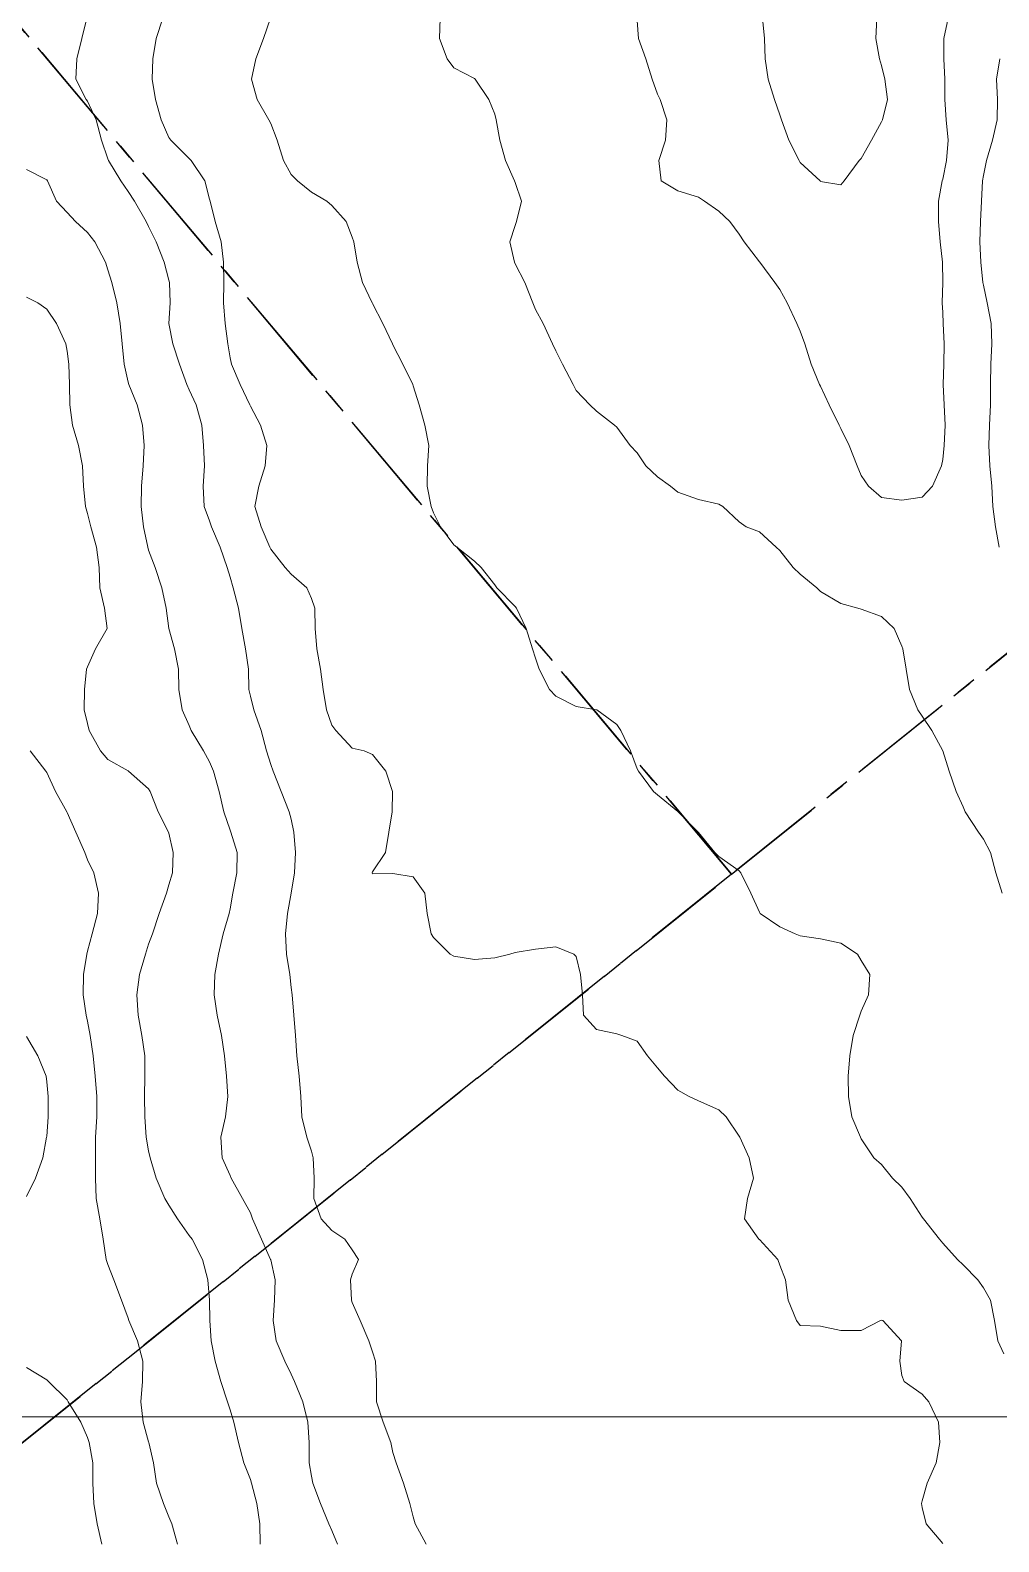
# Model space of a CAD drawing. Header units: centimetres. Extents: x 0 to 642158, y -847 to 649707.
# Drawn here: x 617035.85 to 617059.63, y 620284.31 to 620321.45 of the extents above; entities that cross this region are included whole.
import ezdxf

# ---------------------------------------------------------------- set-up
doc = ezdxf.new("R2010")
doc.units = ezdxf.units.CM
doc.header["$MEASUREMENT"] = 0
doc.linetypes.add('CENTERX2', pattern=[4, 2.5, -0.5, 0.5, -0.5])
doc.layers.add('MEV_grille', color=254, linetype='Continuous', lineweight=9)
doc.layers.add('WAL_topographie 0.5', color=253, linetype='Continuous', lineweight=20)
doc.layers.add('SPW_parcellaire cadastral', color=7, linetype='CENTERX2', lineweight=25, true_color=0xff0542)

# ---------------------------------------------------------------- blocks, each defined once
blk = doc.blocks.new('*U114')
at = {"layer": 'MEV_grille', "transparency": 33554687}
blk.add_lwpolyline([(-1338.461, 0), (1338.461, 0)], dxfattribs=at)
blk = doc.blocks.new('*U115')
at = {"layer": 'MEV_grille', "color": 0, "linetype": 'ByBlock', "lineweight": -2, "transparency": 16777216}
blk.add_blockref('*U114', (0, -2100), dxfattribs=at)

msp = doc.modelspace()

# ---------------------------------------------------------------- linework, layer by layer
at = {"layer": 'SPW_parcellaire cadastral'}
for points in [[(617010.893, 620377.325), (617014.972, 620379.867), (617070.714, 620314.879), (617053.068, 620300.715), (616997.565, 620366.866), (617010.893, 620377.325)], [(617146.257, 620375.609), (617171.917, 620342.183), (617234.747, 620260.301), (617106.707, 620158.882), (617115.103, 620149.589), (617064.759, 620106.478), (617053.863, 620117.239), (616968.009, 620182.814), (616937.386, 620218.037), (616956.282, 620268.99), (616938.408, 620293.768), (616934.252, 620317.224), (616964.517, 620340.941), (617015.701, 620270.757), (617035.118, 620286.317), (617053.068, 620300.715), (617070.714, 620314.879), (617111.129, 620347.351), (617146.257, 620375.609)], [(617053.068, 620300.715), (617035.118, 620286.317), (616981.735, 620354.446), (616997.565, 620366.866), (617053.068, 620300.715)]]:
    msp.add_lwpolyline(points, dxfattribs=at)
at = {"layer": 'WAL_topographie 0.5'}
for points in [[(617037.236, 620321.75), (617037.112, 620321.25), (617036.99, 620320.75), (617036.968, 620320.25), (617037.217, 620319.75), (617037.25, 620319.71), (617037.464, 620319.25), (617037.594, 620318.75), (617037.75, 620318.294), (617037.767, 620318.25), (617038.072, 620317.75), (617038.25, 620317.49), (617038.402, 620317.25), (617038.691, 620316.75), (617038.75, 620316.632), (617038.934, 620316.25), (617039.131, 620315.75), (617039.25, 620315.312), (617039.266, 620315.25), (617039.279, 620314.75), (617039.252, 620314.25), (617039.347, 620313.75), (617039.506, 620313.25), (617039.689, 620312.75), (617039.75, 620312.618), (617039.917, 620312.25), (617040.059, 620311.75), (617040.103, 620311.25), (617040.12, 620310.75), (617040.087, 620310.25), (617040.116, 620309.75), (617040.25, 620309.401), (617040.299, 620309.25), (617040.506, 620308.75), (617040.677, 620308.25), (617040.75, 620308.015), (617040.831, 620307.75), (617040.956, 620307.25), (617041.037, 620306.75), (617041.134, 620306.25), (617041.202, 620305.75), (617041.211, 620305.25), (617041.25, 620305.089), (617041.337, 620304.75), (617041.516, 620304.25), (617041.645, 620303.75), (617041.75, 620303.408), (617041.807, 620303.25), (617042.006, 620302.75), (617042.202, 620302.25), (617042.25, 620302.068), (617042.319, 620301.75), (617042.356, 620301.25), (617042.331, 620300.75), (617042.25, 620300.25), (617042.25, 620300.25), (617042.163, 620299.75), (617042.111, 620299.25), (617042.138, 620298.75), (617042.217, 620298.25), (617042.25, 620297.934), (617042.276, 620297.75), (617042.315, 620297.25), (617042.358, 620296.75), (617042.395, 620296.25), (617042.447, 620295.75), (617042.491, 620295.25), (617042.513, 620294.75), (617042.634, 620294.25), (617042.75, 620293.906), (617042.791, 620293.75), (617042.814, 620293.25), (617042.811, 620292.75), (617042.992, 620292.25), (617043.25, 620291.962), (617043.571, 620291.75), (617043.75, 620291.484), (617043.903, 620291.25), (617043.75, 620290.887), (617043.709, 620290.75), (617043.73, 620290.25), (617043.75, 620290.193), (617043.95, 620289.75), (617044.163, 620289.25), (617044.25, 620288.98), (617044.32, 620288.75), (617044.344, 620288.25), (617044.347, 620287.75), (617044.512, 620287.25), (617044.699, 620286.75), (617044.75, 620286.507), (617044.828, 620286.25), (617045.012, 620285.75), (617045.166, 620285.25), (617045.25, 620284.922), (617045.295, 620284.75), (617045.566, 620284.25)], [(617039.099, 620321.75), (617038.939, 620321.25), (617038.852, 620320.75), (617038.842, 620320.25), (617038.923, 620319.75), (617039.058, 620319.25), (617039.25, 620318.818), (617039.297, 620318.75), (617039.75, 620318.297), (617039.795, 620318.25), (617040.13, 620317.75), (617040.25, 620317.304), (617040.261, 620317.25), (617040.388, 620316.75), (617040.53, 620316.25), (617040.594, 620315.75), (617040.598, 620315.25), (617040.594, 620314.75), (617040.634, 620314.25), (617040.698, 620313.75), (617040.75, 620313.406), (617040.783, 620313.25), (617041, 620312.75), (617041.238, 620312.25), (617041.25, 620312.212), (617041.502, 620311.75), (617041.653, 620311.25), (617041.617, 620310.75), (617041.459, 620310.25), (617041.356, 620309.75), (617041.513, 620309.25), (617041.727, 620308.75), (617041.75, 620308.7), (617042.105, 620308.25), (617042.25, 620308.084), (617042.638, 620307.75), (617042.75, 620307.486), (617042.831, 620307.25), (617042.838, 620306.75), (617042.884, 620306.25), (617042.976, 620305.75), (617043.034, 620305.25), (617043.116, 620304.75), (617043.25, 620304.377), (617043.351, 620304.25), (617043.75, 620303.815), (617044.044, 620303.75), (617044.25, 620303.655), (617044.576, 620303.25), (617044.744, 620302.75), (617044.728, 620302.25), (617044.647, 620301.75), (617044.567, 620301.25), (617044.25, 620300.775), (617044.244, 620300.75), (617044.25, 620300.725), (617044.75, 620300.734), (617045.25, 620300.647), (617045.531, 620300.25), (617045.591, 620299.75), (617045.692, 620299.25), (617045.75, 620299.16), (617046.16, 620298.75), (617046.25, 620298.7), (617046.75, 620298.619), (617047.25, 620298.66), (617047.625, 620298.75), (617047.75, 620298.791), (617048.25, 620298.87), (617048.75, 620298.929), (617049.191, 620298.75), (617049.25, 620298.691), (617049.36, 620298.25), (617049.407, 620297.75), (617049.428, 620297.25), (617049.75, 620296.898), (617050.25, 620296.795), (617050.372, 620296.75), (617050.75, 620296.613), (617051.005, 620296.25), (617051.25, 620295.954), (617051.418, 620295.75), (617051.75, 620295.406), (617052.025, 620295.25), (617052.25, 620295.15), (617052.75, 620294.923), (617052.937, 620294.75), (617053.25, 620294.278), (617053.267, 620294.25), (617053.5, 620293.75), (617053.603, 620293.25), (617053.46, 620292.75), (617053.38, 620292.25), (617053.738, 620291.75), (617053.75, 620291.74), (617054.2, 620291.25), (617054.25, 620291.105), (617054.388, 620290.75), (617054.452, 620290.25), (617054.664, 620289.75), (617054.75, 620289.63), (617055.25, 620289.613), (617055.75, 620289.504), (617056.25, 620289.504), (617056.725, 620289.75), (617056.75, 620289.76), (617056.783, 620289.75), (617057.241, 620289.25), (617057.194, 620288.75), (617057.25, 620288.4), (617057.3, 620288.25), (617057.75, 620287.943), (617057.91, 620287.75), (617058.144, 620287.25), (617058.179, 620286.75), (617058.092, 620286.25), (617057.87, 620285.75), (617057.75, 620285.318), (617057.729, 620285.25), (617057.75, 620285.156), (617057.848, 620284.75), (617058.25, 620284.268)], [(617041.747, 620321.75), (617041.571, 620321.25), (617041.386, 620320.75), (617041.279, 620320.25), (617041.417, 620319.75), (617041.707, 620319.25), (617041.75, 620319.157), (617041.912, 620318.75), (617042.065, 620318.25), (617042.25, 620317.904), (617042.404, 620317.75), (617042.75, 620317.47), (617043.131, 620317.25), (617043.25, 620317.147), (617043.602, 620316.75), (617043.75, 620316.368), (617043.791, 620316.25), (617043.875, 620315.75), (617044.006, 620315.25), (617044.244, 620314.75), (617044.25, 620314.739), (617044.5, 620314.25), (617044.738, 620313.75), (617044.75, 620313.725), (617044.99, 620313.25), (617045.238, 620312.75), (617045.25, 620312.715), (617045.394, 620312.25), (617045.537, 620311.75), (617045.63, 620311.25), (617045.598, 620310.75), (617045.593, 620310.25), (617045.689, 620309.75), (617045.75, 620309.598), (617045.921, 620309.25), (617046.25, 620308.809), (617046.322, 620308.75), (617046.75, 620308.407), (617046.919, 620308.25), (617047.25, 620307.823), (617047.304, 620307.75), (617047.75, 620307.293), (617047.784, 620307.25), (617048.026, 620306.75), (617048.178, 620306.25), (617048.25, 620306.024), (617048.341, 620305.75), (617048.597, 620305.25), (617048.75, 620305.09), (617049.25, 620304.832), (617049.75, 620304.755), (617049.761, 620304.75), (617050.25, 620304.395), (617050.347, 620304.25), (617050.582, 620303.75), (617050.75, 620303.307), (617050.784, 620303.25), (617051.15, 620302.75), (617051.25, 620302.664), (617051.75, 620302.259), (617051.758, 620302.25), (617052.242, 620301.75), (617052.25, 620301.74), (617052.652, 620301.25), (617052.75, 620301.153), (617053.25, 620300.795), (617053.294, 620300.75), (617053.536, 620300.25), (617053.75, 620299.781), (617053.769, 620299.75), (617054.25, 620299.424), (617054.627, 620299.25), (617054.75, 620299.197), (617055.25, 620299.126), (617055.75, 620299.019), (617056.159, 620298.75), (617056.25, 620298.598), (617056.458, 620298.25), (617056.429, 620297.75), (617056.25, 620297.347), (617056.214, 620297.25), (617056.053, 620296.75), (617055.967, 620296.25), (617055.926, 620295.75), (617055.94, 620295.25), (617056.02, 620294.75), (617056.228, 620294.25), (617056.25, 620294.213), (617056.561, 620293.75), (617056.75, 620293.583), (617057.019, 620293.25), (617057.25, 620293.022), (617057.452, 620292.75), (617057.75, 620292.29), (617057.78, 620292.25), (617058.171, 620291.75), (617058.25, 620291.649), (617058.615, 620291.25), (617058.75, 620291.121), (617059.112, 620290.75), (617059.25, 620290.553), (617059.421, 620290.25), (617059.523, 620289.75), (617059.604, 620289.25), (617059.75, 620288.931)], [(617045.914, 620321.75), (617045.893, 620321.25), (617046.081, 620320.75), (617046.25, 620320.528), (617046.75, 620320.267), (617046.767, 620320.25), (617047.108, 620319.75), (617047.25, 620319.391), (617047.282, 620319.25), (617047.379, 620318.75), (617047.513, 620318.25), (617047.735, 620317.75), (617047.75, 620317.708), (617047.907, 620317.25), (617047.784, 620316.75), (617047.75, 620316.657), (617047.625, 620316.25), (617047.734, 620315.75), (617047.75, 620315.715), (617047.987, 620315.25), (617048.185, 620314.75), (617048.25, 620314.592), (617048.44, 620314.25), (617048.668, 620313.75), (617048.75, 620313.577), (617048.918, 620313.25), (617049.174, 620312.75), (617049.25, 620312.603), (617049.583, 620312.25), (617049.75, 620312.089), (617050.192, 620311.75), (617050.25, 620311.703), (617050.579, 620311.25), (617050.75, 620311.066), (617050.959, 620310.75), (617051.25, 620310.48), (617051.569, 620310.25), (617051.75, 620310.105), (617052.25, 620309.919), (617052.75, 620309.81), (617052.85, 620309.75), (617053.25, 620309.375), (617053.424, 620309.25), (617053.75, 620309.127), (617054.161, 620308.75), (617054.25, 620308.671), (617054.581, 620308.25), (617054.75, 620308.087), (617055.156, 620307.75), (617055.25, 620307.66), (617055.75, 620307.364), (617056.169, 620307.25), (617056.25, 620307.227), (617056.75, 620307.044), (617057.059, 620306.75), (617057.25, 620306.32), (617057.269, 620306.25), (617057.352, 620305.75), (617057.439, 620305.25), (617057.643, 620304.75), (617057.75, 620304.597), (617057.987, 620304.25), (617058.25, 620303.75), (617058.25, 620303.75), (617058.411, 620303.25), (617058.578, 620302.75), (617058.75, 620302.373), (617058.805, 620302.25), (617059.128, 620301.75), (617059.25, 620301.58), (617059.424, 620301.25), (617059.552, 620300.75), (617059.707, 620300.25)], [(617050.75, 620321.687), (617050.782, 620321.25), (617050.964, 620320.75), (617051.116, 620320.25), (617051.25, 620319.88), (617051.309, 620319.75), (617051.475, 620319.25), (617051.444, 620318.75), (617051.278, 620318.25), (617051.338, 620317.75), (617051.75, 620317.509), (617052.25, 620317.348), (617052.399, 620317.25), (617052.75, 620317.007), (617053.02, 620316.75), (617053.25, 620316.441), (617053.375, 620316.25), (617053.75, 620315.761), (617053.757, 620315.75), (617054.126, 620315.25), (617054.25, 620315.079), (617054.433, 620314.75), (617054.668, 620314.25), (617054.75, 620314.061), (617054.862, 620313.75), (617055.017, 620313.25), (617055.224, 620312.75), (617055.25, 620312.707), (617055.462, 620312.25), (617055.709, 620311.75), (617055.75, 620311.67), (617055.956, 620311.25), (617056.147, 620310.75), (617056.25, 620310.513), (617056.428, 620310.25), (617056.75, 620309.968), (617057.25, 620309.904), (617057.75, 620309.978), (617058, 620310.25), (617058.218, 620310.75), (617058.25, 620310.908), (617058.287, 620311.25), (617058.314, 620311.75), (617058.289, 620312.25), (617058.264, 620312.75), (617058.278, 620313.25), (617058.286, 620313.75), (617058.261, 620314.25), (617058.25, 620314.519), (617058.24, 620314.75), (617058.25, 620315.25), (617058.242, 620315.75), (617058.188, 620316.25), (617058.147, 620316.75), (617058.147, 620317.25), (617058.236, 620317.75), (617058.25, 620317.793), (617058.346, 620318.25), (617058.386, 620318.75), (617058.336, 620319.25), (617058.301, 620319.75), (617058.304, 620320.25), (617058.282, 620320.75), (617058.277, 620321.25), (617058.384, 620321.75)], [(617053.825, 620321.75), (617053.878, 620321.25), (617053.892, 620320.75), (617053.965, 620320.25), (617054.116, 620319.75), (617054.25, 620319.37), (617054.292, 620319.25), (617054.473, 620318.75), (617054.722, 620318.25), (617054.75, 620318.205), (617055.239, 620317.75), (617055.25, 620317.737), (617055.75, 620317.65), (617055.83, 620317.75), (617056.195, 620318.25), (617056.25, 620318.299), (617056.498, 620318.75), (617056.75, 620319.201), (617056.771, 620319.25), (617056.891, 620319.75), (617056.832, 620320.25), (617056.75, 620320.587), (617056.699, 620320.75), (617056.612, 620321.25), (617056.633, 620321.75)], [(617059.639, 620308.75), (617059.546, 620309.25), (617059.485, 620309.75), (617059.454, 620310.25), (617059.409, 620310.75), (617059.383, 620311.25), (617059.398, 620311.75), (617059.42, 620312.25), (617059.423, 620312.75), (617059.431, 620313.25), (617059.458, 620313.75), (617059.437, 620314.25), (617059.344, 620314.75), (617059.25, 620315.188), (617059.238, 620315.25), (617059.185, 620315.75), (617059.165, 620316.25), (617059.179, 620316.75), (617059.2, 620317.25), (617059.224, 620317.75), (617059.25, 620317.886), (617059.323, 620318.25), (617059.473, 620318.75), (617059.584, 620319.25), (617059.594, 620319.75), (617059.572, 620320.25), (617059.655, 620320.75)], [(617035.75, 620318.033), (617036.25, 620317.773), (617036.265, 620317.75), (617036.486, 620317.25), (617036.75, 620316.975), (617036.954, 620316.75), (617037.25, 620316.483), (617037.433, 620316.25), (617037.691, 620315.75), (617037.75, 620315.567), (617037.849, 620315.25), (617037.97, 620314.75), (617038.051, 620314.25), (617038.1, 620313.75), (617038.151, 620313.25), (617038.25, 620312.803), (617038.264, 620312.75), (617038.467, 620312.25), (617038.6, 620311.75), (617038.642, 620311.25), (617038.619, 620310.75), (617038.575, 620310.25), (617038.57, 620309.75), (617038.625, 620309.25), (617038.732, 620308.75), (617038.75, 620308.677), (617038.915, 620308.25), (617039.072, 620307.75), (617039.181, 620307.25), (617039.25, 620306.75), (617039.25, 620306.75), (617039.386, 620306.25), (617039.489, 620305.75), (617039.496, 620305.25), (617039.576, 620304.75), (617039.75, 620304.367), (617039.798, 620304.25), (617040.097, 620303.75), (617040.25, 620303.477), (617040.348, 620303.25), (617040.481, 620302.75), (617040.597, 620302.25), (617040.75, 620301.801), (617040.771, 620301.75), (617040.928, 620301.25), (617040.915, 620300.75), (617040.822, 620300.25), (617040.75, 620299.868), (617040.727, 620299.75), (617040.585, 620299.25), (617040.465, 620298.75), (617040.38, 620298.25), (617040.362, 620297.75), (617040.434, 620297.25), (617040.545, 620296.75), (617040.616, 620296.25), (617040.665, 620295.75), (617040.699, 620295.25), (617040.643, 620294.75), (617040.524, 620294.25), (617040.559, 620293.75), (617040.75, 620293.315), (617040.777, 620293.25), (617041.055, 620292.75), (617041.25, 620292.396), (617041.306, 620292.25), (617041.527, 620291.75), (617041.748, 620291.25), (617041.75, 620291.24), (617041.855, 620290.75), (617041.842, 620290.25), (617041.809, 620289.75), (617041.883, 620289.25), (617042.096, 620288.75), (617042.25, 620288.433), (617042.335, 620288.25), (617042.537, 620287.75), (617042.665, 620287.25), (617042.694, 620286.75), (617042.693, 620286.25), (617042.75, 620285.925), (617042.783, 620285.75), (617042.968, 620285.25), (617043.179, 620284.75), (617043.25, 620284.587), (617043.388, 620284.25)], [(617035.75, 620314.895), (617036.03, 620314.75), (617036.25, 620314.601), (617036.488, 620314.25), (617036.719, 620313.75), (617036.75, 620313.564), (617036.79, 620313.25), (617036.81, 620312.75), (617036.821, 620312.25), (617036.885, 620311.75), (617037.029, 620311.25), (617037.128, 620310.75), (617037.15, 620310.25), (617037.2, 620309.75), (617037.25, 620309.581), (617037.335, 620309.25), (617037.472, 620308.75), (617037.536, 620308.25), (617037.552, 620307.75), (617037.666, 620307.25), (617037.731, 620306.75), (617037.451, 620306.25), (617037.25, 620305.813), (617037.227, 620305.75), (617037.174, 620305.25), (617037.166, 620304.75), (617037.25, 620304.419), (617037.294, 620304.25), (617037.574, 620303.75), (617037.75, 620303.53), (617038.25, 620303.253), (617038.257, 620303.25), (617038.75, 620302.816), (617038.789, 620302.75), (617038.986, 620302.25), (617039.24, 620301.75), (617039.25, 620301.722), (617039.355, 620301.25), (617039.336, 620300.75), (617039.25, 620300.451), (617039.194, 620300.25), (617039.013, 620299.75), (617038.843, 620299.25), (617038.75, 620298.994), (617038.674, 620298.75), (617038.527, 620298.25), (617038.46, 620297.75), (617038.497, 620297.25), (617038.589, 620296.75), (617038.661, 620296.25), (617038.658, 620295.75), (617038.647, 620295.25), (617038.657, 620294.75), (617038.688, 620294.25), (617038.75, 620293.919), (617038.788, 620293.75), (617038.936, 620293.25), (617039.152, 620292.75), (617039.25, 620292.586), (617039.462, 620292.25), (617039.75, 620291.84), (617039.821, 620291.75), (617040.075, 620291.25), (617040.203, 620290.75), (617040.25, 620290.25), (617040.25, 620290.25), (617040.254, 620289.75), (617040.288, 620289.25), (617040.389, 620288.75), (617040.528, 620288.25), (617040.688, 620287.75), (617040.75, 620287.554), (617040.843, 620287.25), (617040.957, 620286.75), (617041.093, 620286.25), (617041.25, 620285.846), (617041.279, 620285.75), (617041.409, 620285.25), (617041.48, 620284.75), (617041.488, 620284.25)], [(617035.841, 620303.75), (617036.227, 620303.25), (617036.25, 620303.215), (617036.461, 620302.75), (617036.741, 620302.25), (617036.75, 620302.233), (617036.965, 620301.75), (617037.184, 620301.25), (617037.25, 620301.071), (617037.405, 620300.75), (617037.517, 620300.25), (617037.493, 620299.75), (617037.363, 620299.25), (617037.25, 620298.825), (617037.232, 620298.75), (617037.155, 620298.25), (617037.147, 620297.75), (617037.222, 620297.25), (617037.25, 620297.106), (617037.313, 620296.75), (617037.387, 620296.25), (617037.438, 620295.75), (617037.476, 620295.25), (617037.482, 620294.75), (617037.45, 620294.25), (617037.444, 620293.75), (617037.445, 620293.25), (617037.465, 620292.75), (617037.554, 620292.25), (617037.636, 620291.75), (617037.709, 620291.25), (617037.75, 620291.125), (617037.894, 620290.75), (617038.089, 620290.25), (617038.25, 620289.803), (617038.268, 620289.75), (617038.479, 620289.25), (617038.613, 620288.75), (617038.599, 620288.25), (617038.557, 620287.75), (617038.617, 620287.25), (617038.75, 620286.765), (617038.755, 620286.75), (617038.87, 620286.25), (617038.942, 620285.75), (617039.118, 620285.25), (617039.25, 620284.926), (617039.32, 620284.75), (617039.457, 620284.25)], [(617035.75, 620296.727), (617036.031, 620296.25), (617036.232, 620295.75), (617036.25, 620295.612), (617036.281, 620295.25), (617036.284, 620294.75), (617036.25, 620294.271), (617036.248, 620294.25), (617036.157, 620293.75), (617035.974, 620293.25), (617035.75, 620292.797)], [(617035.75, 620288.597), (617036.25, 620288.289), (617036.292, 620288.25), (617036.75, 620287.796), (617036.78, 620287.75), (617037.091, 620287.25), (617037.25, 620286.872), (617037.291, 620286.75), (617037.38, 620286.25), (617037.382, 620285.75), (617037.408, 620285.25), (617037.49, 620284.75), (617037.6, 620284.25)]]:
    msp.add_lwpolyline(points, dxfattribs=at)

# ---------------------------------------------------------------- block references
at = {"layer": 'MEV_grille', "transparency": 33554687}
msp.add_blockref('*U115', (616669.481, 622387.381), dxfattribs=at)

doc.saveas('drawing.dxf')
